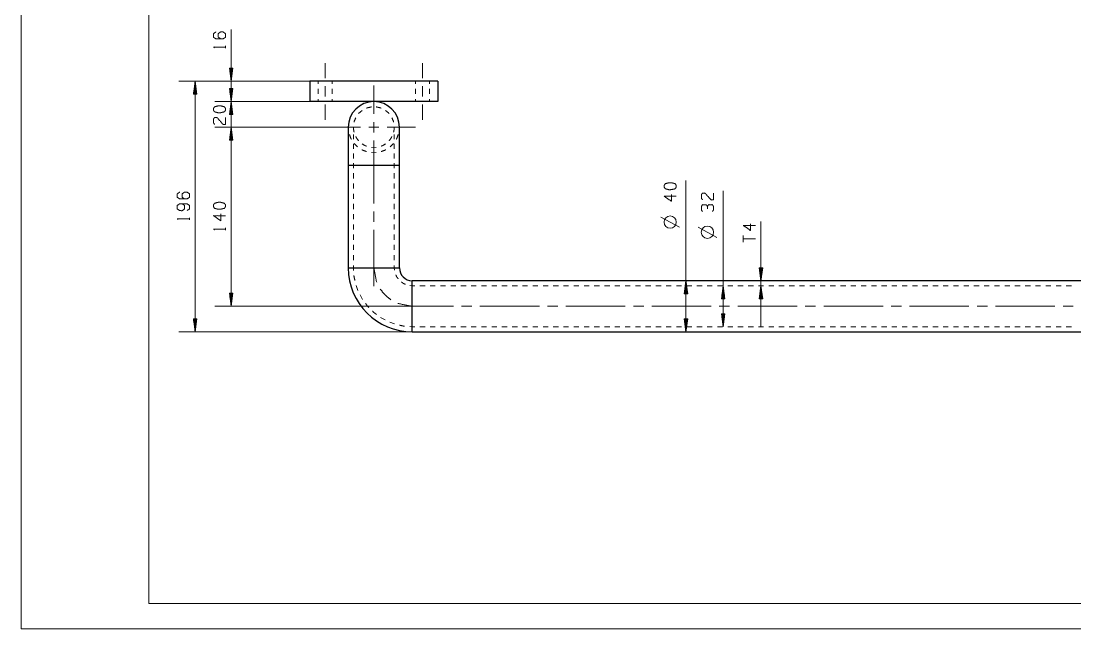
# Model space of a CAD drawing. Header units: millimetres. Extents: x 0 to 420, y 0 to 297.
# Drawn here: x 0 to 206, y 0 to 118.8 of the extents above; entities that cross this region are included whole.
import ezdxf

# ---------------------------------------------------------------- set-up
doc = ezdxf.new("R2010")
doc.units = ezdxf.units.MM
doc.layers.add('101', color=7, linetype='Continuous', true_color=0xffffff)

msp = doc.modelspace()

# ---------------------------------------------------------------- linework, layer by layer
at = {"layer": '101', "color": 133, "linetype": 'Continuous', "lineweight": 18}
for p, q in [((0, 297), (0, 0)), ((25, 292), (25, 5)), ((25, 5), (415, 5)), ((0, 0), (420, 0))]:
    msp.add_line(p, q, dxfattribs=at)
at = {"layer": '101', "color": 22, "linetype": 'Continuous', "lineweight": 18}
for p, q in [((41.07, 117.14), (41.07, 95.14)), ((40.74, 109.61), (40.74, 109.58)), ((40.74, 109.61), (41.07, 107.07)), ((41.41, 109.61), (40.74, 109.61)), ((40.74, 109.61), (40.74, 109.58)), ((40.79, 109.61), (40.79, 109.19)), ((40.84, 109.61), (40.84, 108.81)), ((40.89, 109.61), (40.89, 108.42)), ((40.94, 109.61), (40.94, 108.04)), ((41, 109.61), (41, 107.65)), ((41.05, 109.61), (41.05, 107.27)), ((41.07, 90.14), (41.07, 111.01)), ((41.07, 107.07), (41.41, 109.61)), ((41.1, 109.61), (41.1, 107.27)), ((41.15, 109.61), (41.15, 107.65)), ((41.2, 109.61), (41.2, 108.04)), ((41.25, 109.61), (41.25, 108.42)), ((41.3, 109.61), (41.3, 108.81)), ((41.35, 109.61), (41.35, 109.19)), ((41.4, 109.61), (41.4, 109.58)), ((41.4, 109.61), (41.4, 109.58)), ((56.47, 107.07), (30.84, 107.07)), ((34.01, 107.07), (33.68, 104.53)), ((33.78, 104.53), (33.78, 105.34)), ((33.83, 104.53), (33.83, 105.72)), ((33.88, 104.53), (33.88, 106.11)), ((33.94, 104.53), (33.94, 106.49)), ((33.99, 104.53), (33.99, 106.88)), ((34.01, 58.07), (34.01, 107.07)), ((34.35, 104.53), (34.01, 107.07)), ((34.04, 104.53), (34.04, 106.88)), ((34.09, 104.53), (34.09, 106.49)), ((34.14, 104.53), (34.14, 106.11)), ((34.19, 104.53), (34.19, 105.72)), ((34.24, 104.53), (34.24, 105.34)), ((56.47, 107.07), (37.9, 107.07)), ((40.74, 105.61), (41.07, 103.07)), ((40.74, 105.61), (40.74, 105.58)), ((41.41, 105.61), (40.74, 105.61)), ((40.74, 105.61), (40.74, 105.58)), ((40.79, 105.61), (40.79, 105.19)), ((40.84, 105.61), (40.84, 104.81)), ((40.89, 105.61), (40.89, 104.42)), ((40.94, 105.61), (40.94, 104.04)), ((41, 105.61), (41, 103.65)), ((41.05, 105.61), (41.05, 103.27)), ((41.07, 103.07), (41.41, 105.61)), ((41.1, 105.61), (41.1, 103.27)), ((41.15, 105.61), (41.15, 103.65)), ((41.2, 105.61), (41.2, 104.04)), ((41.25, 105.61), (41.25, 104.42)), ((41.3, 105.61), (41.3, 104.81)), ((41.35, 105.61), (41.35, 105.19)), ((41.4, 105.61), (41.4, 105.58)), ((41.4, 105.61), (41.4, 105.58)), ((33.68, 104.53), (33.68, 104.56)), ((33.68, 104.53), (33.68, 104.56)), ((33.68, 104.53), (34.35, 104.53)), ((33.73, 104.53), (33.73, 104.95)), ((34.29, 104.53), (34.29, 104.95)), ((34.34, 104.53), (34.34, 104.56)), ((34.34, 104.53), (34.34, 104.56)), ((56.47, 103.07), (37.9, 103.07)), ((56.47, 103.07), (37.9, 103.07)), ((41.07, 103.07), (40.74, 100.53)), ((41.41, 100.53), (41.07, 103.07)), ((40.84, 100.53), (40.84, 101.34)), ((40.89, 100.53), (40.89, 101.72)), ((40.94, 100.53), (40.94, 102.11)), ((41, 100.53), (41, 102.49)), ((41.05, 100.53), (41.05, 102.88)), ((41.1, 100.53), (41.1, 102.88)), ((41.15, 100.53), (41.15, 102.49)), ((41.2, 100.53), (41.2, 102.11)), ((41.25, 100.53), (41.25, 101.72)), ((41.3, 100.53), (41.3, 101.34)), ((40.74, 100.53), (40.74, 100.56)), ((40.74, 100.53), (40.74, 100.56)), ((40.74, 100.53), (41.41, 100.53)), ((40.79, 100.53), (40.79, 100.95)), ((41.35, 100.53), (41.35, 100.95)), ((41.4, 100.53), (41.4, 100.56)), ((41.4, 100.53), (41.4, 100.56)), ((60.79, 98.07), (37.9, 98.07)), ((60.79, 98.07), (37.9, 98.07)), ((41.07, 98.07), (40.74, 95.53)), ((41.07, 98.07), (40.74, 95.53)), ((40.94, 95.53), (40.94, 97.11)), ((40.94, 95.53), (40.94, 97.11)), ((41, 95.53), (41, 97.49)), ((41, 95.53), (41, 97.49)), ((41.05, 95.53), (41.05, 97.88)), ((41.05, 95.53), (41.05, 97.88)), ((41.41, 95.53), (41.07, 98.07)), ((41.07, 98.07), (41.07, 63.07)), ((41.41, 95.53), (41.07, 98.07)), ((41.1, 95.53), (41.1, 97.88)), ((41.1, 95.53), (41.1, 97.88)), ((41.15, 95.53), (41.15, 97.49)), ((41.15, 95.53), (41.15, 97.49)), ((41.2, 95.53), (41.2, 97.11)), ((41.2, 95.53), (41.2, 97.11)), ((40.74, 95.53), (40.74, 95.56)), ((40.74, 95.53), (40.74, 95.56)), ((40.74, 95.53), (40.74, 95.56)), ((40.74, 95.53), (40.74, 95.56)), ((40.74, 95.53), (41.41, 95.53)), ((40.74, 95.53), (41.41, 95.53)), ((40.79, 95.53), (40.79, 95.95)), ((40.79, 95.53), (40.79, 95.95)), ((40.84, 95.53), (40.84, 96.34)), ((40.84, 95.53), (40.84, 96.34)), ((40.89, 95.53), (40.89, 96.72)), ((40.89, 95.53), (40.89, 96.72)), ((41.25, 95.53), (41.25, 96.72)), ((41.25, 95.53), (41.25, 96.72)), ((41.3, 95.53), (41.3, 96.34)), ((41.3, 95.53), (41.3, 96.34)), ((41.35, 95.53), (41.35, 95.95)), ((41.35, 95.53), (41.35, 95.95)), ((41.4, 95.53), (41.4, 95.56)), ((41.4, 95.53), (41.4, 95.56)), ((41.4, 95.53), (41.4, 95.56)), ((41.4, 95.53), (41.4, 95.56)), ((129.99, 58.07), (129.99, 87.65)), ((137.26, 59.07), (137.26, 85.65)), ((144.65, 79.65), (144.65, 59.14)), ((144.32, 70.61), (144.32, 70.58)), ((144.32, 70.61), (144.32, 70.58)), ((144.99, 70.61), (144.32, 70.61)), ((144.32, 70.61), (144.65, 68.07)), ((144.37, 70.61), (144.37, 70.19)), ((144.42, 70.61), (144.42, 69.81)), ((144.48, 70.61), (144.48, 69.42)), ((144.53, 70.61), (144.53, 69.04)), ((144.58, 70.61), (144.58, 68.65)), ((144.63, 70.61), (144.63, 68.27)), ((144.65, 68.07), (144.99, 70.61)), ((144.68, 70.61), (144.68, 68.27)), ((144.73, 70.61), (144.73, 68.65)), ((144.78, 70.61), (144.78, 69.04)), ((144.83, 70.61), (144.83, 69.42)), ((144.88, 70.61), (144.88, 69.81)), ((144.93, 70.61), (144.93, 70.19)), ((144.98, 70.61), (144.98, 70.58)), ((144.98, 70.61), (144.98, 70.58)), ((129.99, 68.07), (129.65, 65.53)), ((130.32, 65.53), (129.99, 68.07)), ((129.71, 65.53), (129.71, 65.95)), ((129.76, 65.53), (129.76, 66.34)), ((129.81, 65.53), (129.81, 66.72)), ((129.86, 65.53), (129.86, 67.11)), ((129.91, 65.53), (129.91, 67.49)), ((129.96, 65.53), (129.96, 67.88)), ((130.01, 65.53), (130.01, 67.88)), ((130.06, 65.53), (130.06, 67.49)), ((130.11, 65.53), (130.11, 67.11)), ((130.16, 65.53), (130.16, 66.72)), ((130.22, 65.53), (130.22, 66.34)), ((130.27, 65.53), (130.27, 65.95)), ((137.26, 67.07), (136.92, 64.53)), ((137.13, 64.53), (137.13, 66.11)), ((137.18, 64.53), (137.18, 66.49)), ((137.23, 64.53), (137.23, 66.88)), ((137.59, 64.53), (137.26, 67.07)), ((137.28, 64.53), (137.28, 66.88)), ((137.33, 64.53), (137.33, 66.49)), ((137.38, 64.53), (137.38, 66.11)), ((144.65, 67.07), (144.32, 64.53)), ((144.53, 64.53), (144.53, 66.11)), ((144.58, 64.53), (144.58, 66.49)), ((144.63, 64.53), (144.63, 66.88)), ((144.99, 64.53), (144.65, 67.07)), ((144.68, 64.53), (144.68, 66.88)), ((144.73, 64.53), (144.73, 66.49)), ((144.78, 64.53), (144.78, 66.11)), ((40.74, 65.61), (40.74, 65.58)), ((40.74, 65.61), (40.74, 65.58)), ((40.74, 65.61), (41.07, 63.07)), ((41.41, 65.61), (40.74, 65.61)), ((40.79, 65.61), (40.79, 65.19)), ((40.84, 65.61), (40.84, 64.81)), ((40.89, 65.61), (40.89, 64.42)), ((40.94, 65.61), (40.94, 64.04)), ((41, 65.61), (41, 63.65)), ((41.05, 65.61), (41.05, 63.27)), ((41.07, 63.07), (41.41, 65.61)), ((41.1, 65.61), (41.1, 63.27)), ((41.15, 65.61), (41.15, 63.65)), ((41.2, 65.61), (41.2, 64.04)), ((41.25, 65.61), (41.25, 64.42)), ((41.3, 65.61), (41.3, 64.81)), ((41.35, 65.61), (41.35, 65.19)), ((41.4, 65.61), (41.4, 65.58)), ((41.4, 65.61), (41.4, 65.58)), ((129.65, 65.53), (130.32, 65.53)), ((129.66, 65.53), (129.66, 65.56)), ((129.66, 65.53), (129.66, 65.56)), ((130.32, 65.53), (130.32, 65.56)), ((130.32, 65.53), (130.32, 65.56)), ((136.92, 64.53), (137.59, 64.53)), ((136.93, 64.53), (136.93, 64.56)), ((136.93, 64.53), (136.93, 64.56)), ((136.98, 64.53), (136.98, 64.95)), ((137.03, 64.53), (137.03, 65.34)), ((137.08, 64.53), (137.08, 65.72)), ((137.43, 64.53), (137.43, 65.72)), ((137.49, 64.53), (137.49, 65.34)), ((137.54, 64.53), (137.54, 64.95)), ((137.59, 64.53), (137.59, 64.56)), ((137.59, 64.53), (137.59, 64.56)), ((144.32, 64.53), (144.32, 64.56)), ((144.32, 64.53), (144.32, 64.56)), ((144.32, 64.53), (144.99, 64.53)), ((144.37, 64.53), (144.37, 64.95)), ((144.42, 64.53), (144.42, 65.34)), ((144.48, 64.53), (144.48, 65.72)), ((144.83, 64.53), (144.83, 65.72)), ((144.88, 64.53), (144.88, 65.34)), ((144.93, 64.53), (144.93, 64.95)), ((144.98, 64.53), (144.98, 64.56)), ((144.98, 64.53), (144.98, 64.56)), ((72.92, 63.07), (37.9, 63.07)), ((34.35, 60.61), (33.68, 60.61)), ((33.68, 60.61), (34.01, 58.07)), ((33.68, 60.61), (33.68, 60.58)), ((33.68, 60.61), (33.68, 60.58)), ((33.73, 60.61), (33.73, 60.19)), ((33.78, 60.61), (33.78, 59.81)), ((33.83, 60.61), (33.83, 59.42)), ((33.88, 60.61), (33.88, 59.04)), ((33.94, 60.61), (33.94, 58.65)), ((33.99, 60.61), (33.99, 58.27)), ((34.01, 58.07), (34.35, 60.61)), ((34.04, 60.61), (34.04, 58.27)), ((34.09, 60.61), (34.09, 58.65)), ((34.14, 60.61), (34.14, 59.04)), ((34.19, 60.61), (34.19, 59.42)), ((34.24, 60.61), (34.24, 59.81)), ((34.29, 60.61), (34.29, 60.19)), ((34.34, 60.61), (34.34, 60.58)), ((34.34, 60.61), (34.34, 60.58)), ((129.65, 60.61), (129.99, 58.07)), ((130.32, 60.61), (129.65, 60.61)), ((129.66, 60.61), (129.66, 60.58)), ((129.66, 60.61), (129.66, 60.58)), ((129.71, 60.61), (129.71, 60.19)), ((129.76, 60.61), (129.76, 59.81)), ((129.81, 60.61), (129.81, 59.42)), ((129.86, 60.61), (129.86, 59.04)), ((129.91, 60.61), (129.91, 58.65)), ((129.96, 60.61), (129.96, 58.27)), ((129.99, 58.07), (130.32, 60.61)), ((130.01, 60.61), (130.01, 58.27)), ((130.06, 60.61), (130.06, 58.65)), ((130.11, 60.61), (130.11, 59.04)), ((130.16, 60.61), (130.16, 59.42)), ((130.22, 60.61), (130.22, 59.81)), ((130.27, 60.61), (130.27, 60.19)), ((130.32, 60.61), (130.32, 60.58)), ((130.32, 60.61), (130.32, 60.58)), ((137.59, 61.61), (136.92, 61.61)), ((136.92, 61.61), (137.26, 59.07)), ((136.93, 61.61), (136.93, 61.58)), ((136.93, 61.61), (136.93, 61.58)), ((136.98, 61.61), (136.98, 61.19)), ((137.03, 61.61), (137.03, 60.81)), ((137.08, 61.61), (137.08, 60.42)), ((137.13, 61.61), (137.13, 60.04)), ((137.18, 61.61), (137.18, 59.65)), ((137.23, 61.61), (137.23, 59.27)), ((137.26, 59.07), (137.59, 61.61)), ((137.28, 61.61), (137.28, 59.27)), ((137.33, 61.61), (137.33, 59.65)), ((137.38, 61.61), (137.38, 60.04)), ((137.43, 61.61), (137.43, 60.42)), ((137.49, 61.61), (137.49, 60.81)), ((137.54, 61.61), (137.54, 61.19)), ((137.59, 61.61), (137.59, 61.58)), ((137.59, 61.61), (137.59, 61.58)), ((76.47, 58.07), (30.84, 58.07))]:
    msp.add_line(p, q, dxfattribs=at)
at = {"layer": '101', "color": 72, "linetype": 'Continuous', "lineweight": 18}
for p, q in [((39.98, 113.54), (39.98, 113.96)), ((32.92, 79.95), (32.92, 80.38)), ((128.74, 78.5), (125.09, 80.5)), ((39.98, 77.95), (39.98, 78.38)), ((136.01, 76.5), (132.36, 78.5)), ((141.19, 76.93), (141.19, 75.59)), ((141.19, 76.26), (143.56, 76.26))]:
    msp.add_line(p, q, dxfattribs=at)
at = {"layer": '101', "color": 151, "linetype": 'Continuous', "lineweight": 18}
for p, q in [((59.47, 110.62), (59.47, 107.66)), ((78.47, 110.62), (78.47, 107.66)), ((59.47, 106.08), (59.47, 104.07)), ((68.97, 100.66), (68.97, 106.25)), ((78.47, 106.08), (78.47, 104.07)), ((59.47, 102.48), (59.47, 99.52)), ((78.47, 102.48), (78.47, 99.52)), ((68.97, 97.07), (68.97, 99.08)), ((66.37, 98.07), (60.79, 98.07)), ((67.96, 98.07), (69.97, 98.07)), ((71.56, 98.07), (77.14, 98.07)), ((68.97, 95.48), (68.97, 89.9)), ((68.97, 81.58), (68.97, 79.57)), ((88.13, 63.07), (86.12, 63.07)), ((101.33, 63.07), (89.71, 63.07)), ((104.92, 63.07), (102.92, 63.07)), ((118.13, 63.07), (106.51, 63.07)), ((121.72, 63.07), (119.72, 63.07)), ((134.93, 63.07), (123.31, 63.07)), ((138.52, 63.07), (136.51, 63.07)), ((151.73, 63.07), (140.11, 63.07)), ((155.32, 63.07), (153.31, 63.07)), ((168.52, 63.07), (156.91, 63.07)), ((172.12, 63.07), (170.11, 63.07)), ((185.32, 63.07), (173.71, 63.07)), ((188.92, 63.07), (186.91, 63.07)), ((202.12, 63.07), (190.5, 63.07)), ((205.71, 63.07), (203.71, 63.07))]:
    msp.add_line(p, q, dxfattribs=at)
at = {"layer": '101', "color": 163, "linetype": 'Continuous', "lineweight": 25}
for p, q in [((81.47, 107.07), (56.47, 107.07)), ((56.47, 107.07), (56.47, 103.07)), ((81.47, 107.07), (81.47, 103.07)), ((81.47, 103.07), (56.47, 103.07)), ((63.97, 90.57), (63.97, 70.57)), ((73.97, 70.57), (73.97, 90.57)), ((248.97, 68.07), (76.47, 68.07)), ((76.47, 58.07), (248.97, 58.07))]:
    msp.add_line(p, q, dxfattribs=at)
at = {"layer": '101', "color": 53, "linetype": 'Continuous', "lineweight": 18}
for p, q in [((58.09, 107.07), (58.09, 106.57)), ((58.09, 105.57), (58.09, 104.57)), ((60.84, 106.57), (60.84, 107.07)), ((60.84, 104.57), (60.84, 105.57)), ((77.09, 107.07), (77.09, 106.57)), ((77.09, 105.57), (77.09, 104.57)), ((79.84, 106.57), (79.84, 107.07)), ((79.84, 104.57), (79.84, 105.57)), ((58.09, 103.57), (58.09, 103.07)), ((60.84, 103.07), (60.84, 103.57)), ((77.09, 103.57), (77.09, 103.07)), ((79.84, 103.07), (79.84, 103.57)), ((63.97, 98.07), (64.02, 97.59)), ((73.91, 97.59), (73.97, 98.07)), ((65.11, 94.91), (65.8, 94.21)), ((72.13, 94.21), (72.83, 94.91)), ((64.97, 92.92), (64.97, 91.98)), ((68.48, 93.13), (68.97, 93.07)), ((68.49, 94.13), (68.97, 94.07)), ((68.97, 94.07), (69.44, 94.13)), ((68.97, 93.07), (69.45, 93.13)), ((72.97, 91.98), (72.97, 92.92)), ((64.97, 91.04), (64.97, 90.57)), ((72.97, 90.57), (72.97, 91.04)), ((64.97, 90.57), (64.97, 90.07)), ((64.97, 89.07), (64.97, 88.07)), ((72.97, 90.07), (72.97, 90.57)), ((72.97, 88.07), (72.97, 89.07)), ((64.97, 87.07), (64.97, 86.07)), ((72.97, 86.07), (72.97, 87.07)), ((64.97, 85.07), (64.97, 84.07)), ((72.97, 84.07), (72.97, 85.07)), ((64.97, 83.07), (64.97, 82.07)), ((72.97, 82.07), (72.97, 83.07)), ((64.97, 81.07), (64.97, 80.07)), ((72.97, 80.07), (72.97, 81.07)), ((64.97, 79.07), (64.97, 78.07)), ((72.97, 78.07), (72.97, 79.07)), ((64.97, 77.07), (64.97, 76.07)), ((72.97, 76.07), (72.97, 77.07)), ((64.97, 75.07), (64.97, 74.07)), ((72.97, 74.07), (72.97, 75.07)), ((64.97, 73.07), (64.97, 72.07)), ((72.97, 72.07), (72.97, 73.07)), ((64.97, 71.07), (64.97, 70.57)), ((64.97, 70.57), (65, 70.07)), ((72.97, 70.57), (72.97, 71.07)), ((73.03, 70.12), (72.97, 70.57)), ((65.51, 67.12), (65.86, 66.18)), ((76.47, 67.07), (76.01, 67.13)), ((76.97, 67.07), (76.47, 67.07)), ((78.97, 67.07), (77.97, 67.07)), ((80.98, 67.07), (79.98, 67.07)), ((82.98, 67.07), (81.98, 67.07)), ((84.99, 67.07), (83.99, 67.07)), ((87, 67.07), (85.99, 67.07)), ((89, 67.07), (88, 67.07)), ((91.01, 67.07), (90, 67.07)), ((93.01, 67.07), (92.01, 67.07)), ((95.02, 67.07), (94.02, 67.07)), ((97.03, 67.07), (96.02, 67.07)), ((99.03, 67.07), (98.03, 67.07)), ((101.04, 67.07), (100.03, 67.07)), ((103.04, 67.07), (102.04, 67.07)), ((105.05, 67.07), (104.05, 67.07)), ((107.05, 67.07), (106.05, 67.07)), ((109.06, 67.07), (108.06, 67.07)), ((111.07, 67.07), (110.06, 67.07)), ((113.07, 67.07), (112.07, 67.07)), ((115.08, 67.07), (114.07, 67.07)), ((117.08, 67.07), (116.08, 67.07)), ((119.09, 67.07), (118.09, 67.07)), ((121.09, 67.07), (120.09, 67.07)), ((123.1, 67.07), (122.1, 67.07)), ((125.11, 67.07), (124.1, 67.07)), ((127.11, 67.07), (126.11, 67.07)), ((129.12, 67.07), (128.12, 67.07)), ((131.12, 67.07), (130.12, 67.07)), ((133.13, 67.07), (132.13, 67.07)), ((135.14, 67.07), (134.13, 67.07)), ((137.14, 67.07), (136.14, 67.07)), ((139.15, 67.07), (138.14, 67.07)), ((141.15, 67.07), (140.15, 67.07)), ((143.16, 67.07), (142.16, 67.07)), ((145.16, 67.07), (144.16, 67.07)), ((147.17, 67.07), (146.17, 67.07)), ((149.18, 67.07), (148.17, 67.07)), ((151.18, 67.07), (150.18, 67.07)), ((153.19, 67.07), (152.19, 67.07)), ((155.19, 67.07), (154.19, 67.07)), ((157.2, 67.07), (156.2, 67.07)), ((159.21, 67.07), (158.2, 67.07)), ((161.21, 67.07), (160.21, 67.07)), ((163.22, 67.07), (162.21, 67.07)), ((165.22, 67.07), (164.22, 67.07)), ((167.23, 67.07), (166.23, 67.07)), ((169.23, 67.07), (168.23, 67.07)), ((171.24, 67.07), (170.24, 67.07)), ((173.25, 67.07), (172.24, 67.07)), ((175.25, 67.07), (174.25, 67.07)), ((177.26, 67.07), (176.25, 67.07)), ((179.26, 67.07), (178.26, 67.07)), ((181.27, 67.07), (180.27, 67.07)), ((183.28, 67.07), (182.27, 67.07)), ((185.28, 67.07), (184.28, 67.07)), ((187.29, 67.07), (186.28, 67.07)), ((189.29, 67.07), (188.29, 67.07)), ((191.3, 67.07), (190.3, 67.07)), ((193.3, 67.07), (192.3, 67.07)), ((195.31, 67.07), (194.31, 67.07)), ((197.32, 67.07), (196.31, 67.07)), ((199.32, 67.07), (198.32, 67.07)), ((201.33, 67.07), (200.32, 67.07)), ((203.33, 67.07), (202.33, 67.07)), ((205.34, 67.07), (204.34, 67.07)), ((66.29, 65.28), (66.77, 64.4)), ((70.29, 60.88), (71.17, 60.4)), ((72.07, 59.97), (73.01, 59.62)), ((75.97, 59.11), (76.47, 59.07)), ((76.47, 59.07), (76.97, 59.07)), ((77.97, 59.07), (78.97, 59.07)), ((79.98, 59.07), (80.98, 59.07)), ((81.98, 59.07), (82.98, 59.07)), ((83.99, 59.07), (84.99, 59.07)), ((85.99, 59.07), (87, 59.07)), ((88, 59.07), (89, 59.07)), ((90, 59.07), (91.01, 59.07)), ((92.01, 59.07), (93.01, 59.07)), ((94.02, 59.07), (95.02, 59.07)), ((96.02, 59.07), (97.03, 59.07)), ((98.03, 59.07), (99.03, 59.07)), ((100.03, 59.07), (101.04, 59.07)), ((102.04, 59.07), (103.04, 59.07)), ((104.05, 59.07), (105.05, 59.07)), ((106.05, 59.07), (107.05, 59.07)), ((108.06, 59.07), (109.06, 59.07)), ((110.06, 59.07), (111.07, 59.07)), ((112.07, 59.07), (113.07, 59.07)), ((114.07, 59.07), (115.08, 59.07)), ((116.08, 59.07), (117.08, 59.07)), ((118.09, 59.07), (119.09, 59.07)), ((120.09, 59.07), (121.09, 59.07)), ((122.1, 59.07), (123.1, 59.07)), ((124.1, 59.07), (125.11, 59.07)), ((126.11, 59.07), (127.11, 59.07)), ((128.12, 59.07), (129.12, 59.07)), ((130.12, 59.07), (131.12, 59.07)), ((132.13, 59.07), (133.13, 59.07)), ((134.13, 59.07), (135.14, 59.07)), ((136.14, 59.07), (137.14, 59.07)), ((138.14, 59.07), (139.15, 59.07)), ((140.15, 59.07), (141.15, 59.07)), ((142.16, 59.07), (143.16, 59.07)), ((144.16, 59.07), (145.16, 59.07)), ((146.17, 59.07), (147.17, 59.07)), ((148.17, 59.07), (149.18, 59.07)), ((150.18, 59.07), (151.18, 59.07)), ((152.19, 59.07), (153.19, 59.07)), ((154.19, 59.07), (155.19, 59.07)), ((156.2, 59.07), (157.2, 59.07)), ((158.2, 59.07), (159.21, 59.07)), ((160.21, 59.07), (161.21, 59.07)), ((162.21, 59.07), (163.22, 59.07)), ((164.22, 59.07), (165.22, 59.07)), ((166.23, 59.07), (167.23, 59.07)), ((168.23, 59.07), (169.23, 59.07)), ((170.24, 59.07), (171.24, 59.07)), ((172.24, 59.07), (173.25, 59.07)), ((174.25, 59.07), (175.25, 59.07)), ((176.25, 59.07), (177.26, 59.07)), ((178.26, 59.07), (179.26, 59.07)), ((180.27, 59.07), (181.27, 59.07)), ((182.27, 59.07), (183.28, 59.07)), ((184.28, 59.07), (185.28, 59.07)), ((186.28, 59.07), (187.29, 59.07)), ((188.29, 59.07), (189.29, 59.07)), ((190.3, 59.07), (191.3, 59.07)), ((192.3, 59.07), (193.3, 59.07)), ((194.31, 59.07), (195.31, 59.07)), ((196.31, 59.07), (197.32, 59.07)), ((198.32, 59.07), (199.32, 59.07)), ((200.32, 59.07), (201.33, 59.07)), ((202.33, 59.07), (203.33, 59.07)), ((204.34, 59.07), (205.34, 59.07))]:
    msp.add_line(p, q, dxfattribs=at)
at = {"layer": '101', "color": 72, "linetype": 'Continuous', "lineweight": 18}
for centre in [(126.9, 79.54), (134.17, 77.53)]:
    msp.add_circle(centre, 1.2, dxfattribs=at)
at = {"layer": '101', "color": 163, "linetype": 'Continuous', "lineweight": 25}
for centre, radius, start, end in [((68.97, 98.07), 5, 0, 180), ((76.47, 70.57), 12.5, 180, 270), ((76.47, 70.57), 2.5, 180, 270)]:
    msp.add_arc(centre, radius, start, end, dxfattribs=at)
at = {"layer": '101', "color": 72, "linetype": 'Continuous', "lineweight": 18}
for points, knots in [([(39.03, 115.35), (38.55, 115.67), (38.55, 116.36), (39.03, 116.7), (39.5, 116.7), (39.98, 116.36), (39.98, 115.67), (39.5, 115.35), (38.08, 115.35), (37.6, 115.67), (37.6, 116.36), (38.08, 116.7)], [0, 0, 0.076963, 0.169761, 0.248073, 0.312018, 0.390331, 0.483128, 0.560092, 0.751927, 0.82889, 0.921688, 1, 1]), ([(37.8, 113.61), (37.6, 113.75), (39.98, 113.75)], [0, 0, 0.09349, 1, 1]), ([(39.98, 101.74), (39.73, 102.07), (39.03, 102.25), (38.55, 102.25), (37.83, 102.07), (37.6, 101.74), (37.6, 101.4), (37.83, 101.07), (38.55, 100.89), (39.03, 100.91), (39.73, 101.07), (39.98, 101.4), (39.98, 101.74)], [0, 0, 0.067526, 0.183972, 0.260584, 0.380943, 0.446141, 0.500306, 0.565504, 0.685863, 0.762528, 0.87831, 0.945835, 1, 1]), ([(37.83, 98.63), (37.6, 98.95), (37.6, 99.64), (37.83, 99.98), (38.3, 99.98), (39.5, 98.61), (39.98, 98.63), (39.98, 99.98)], [0, 0, 0.069693, 0.192977, 0.265274, 0.350227, 0.67474, 0.759752, 1, 1]), ([(128.1, 86.7), (127.85, 87.04), (127.15, 87.21), (126.68, 87.21), (125.95, 87.04), (125.73, 86.7), (125.73, 86.37), (125.95, 86.03), (126.68, 85.85), (127.15, 85.87), (127.85, 86.03), (128.1, 86.37), (128.1, 86.7)], [0, 0, 0.067525, 0.18397, 0.260584, 0.380943, 0.44614, 0.500306, 0.565503, 0.685862, 0.762529, 0.878309, 0.945835, 1, 1]), ([(31.97, 84.05), (31.49, 84.36), (31.49, 85.05), (31.97, 85.39), (32.44, 85.39), (32.92, 85.05), (32.92, 84.36), (32.44, 84.05), (31.02, 84.05), (30.54, 84.36), (30.54, 85.05), (31.02, 85.39)], [0, 0, 0.076963, 0.169761, 0.248073, 0.312018, 0.39033, 0.483128, 0.560091, 0.751926, 0.828889, 0.921687, 1, 1]), ([(127.15, 84.94), (127.15, 83.59), (125.73, 84.6), (128.1, 84.6)], [0, 0, 0.245869, 0.565295, 1, 1]), ([(133.22, 83.87), (133, 84.19), (133, 84.88), (133.22, 85.21), (133.7, 85.21), (134.9, 83.85), (135.37, 83.87), (135.37, 85.21)], [0, 0, 0.069692, 0.192978, 0.265274, 0.350227, 0.67474, 0.759752, 1, 1]), ([(32.44, 81.77), (32.92, 82.09), (32.92, 82.78), (32.44, 83.11), (31.02, 83.11), (30.54, 82.78), (30.54, 82.09), (31.02, 81.77), (31.49, 81.75), (31.97, 82.09), (31.97, 82.78), (31.49, 83.11)], [0, 0, 0.076856, 0.169525, 0.247728, 0.439296, 0.5175, 0.610168, 0.687025, 0.750925, 0.829128, 0.921797, 1, 1]), ([(39.98, 82.88), (39.73, 83.21), (39.03, 83.39), (38.55, 83.39), (37.83, 83.21), (37.6, 82.88), (37.6, 82.54), (37.83, 82.21), (38.55, 82.03), (39.03, 82.05), (39.73, 82.21), (39.98, 82.54), (39.98, 82.88)], [0, 0, 0.067526, 0.183972, 0.260584, 0.380943, 0.446141, 0.500306, 0.565504, 0.685863, 0.762529, 0.87831, 0.945835, 1, 1]), ([(134.17, 82.6), (133.95, 82.93), (133.22, 82.93), (133, 82.6), (133, 81.91), (133.22, 81.57)], [0, 0, 0.153874, 0.429852, 0.583727, 0.846126, 1, 1]), ([(135.15, 81.59), (135.37, 81.91), (135.37, 82.6), (135.15, 82.93), (134.42, 82.93), (134.17, 82.6), (134.17, 82.09)], [0, 0, 0.124119, 0.343688, 0.472446, 0.703377, 0.836732, 1, 1]), ([(39.03, 81.11), (39.03, 79.77), (37.6, 80.78), (39.98, 80.78)], [0, 0, 0.24587, 0.565295, 1, 1]), ([(30.74, 80.02), (30.54, 80.17), (32.92, 80.17)], [0, 0, 0.093489, 1, 1]), ([(142.61, 79.21), (142.61, 77.87), (141.19, 78.88), (143.56, 78.88)], [0, 0, 0.245869, 0.565295, 1, 1]), ([(37.8, 78.02), (37.6, 78.17), (39.98, 78.17)], [0, 0, 0.093489, 1, 1])]:
    msp.add_open_spline(points, degree=1, knots=knots, dxfattribs=at)
at = {"layer": '101', "color": 53, "linetype": 'Continuous', "lineweight": 18}
for points, knots in [([(66.7, 101.36), (66.06, 100.82), (65.98, 100.72)], [0, 0, 0.870372, 1, 1]), ([(68.48, 102.04), (67.6, 101.83), (67.55, 101.81)], [0, 0, 0.944446, 1, 1]), ([(70.38, 101.81), (70.33, 101.83), (69.45, 102.04)], [0, 0, 0.055554, 1, 1]), ([(71.95, 100.72), (71.88, 100.82), (71.23, 101.36)], [0, 0, 0.129628, 1, 1]), ([(65.44, 99.93), (65.13, 99.22), (65.1, 99.03)], [0, 0, 0.796291, 1, 1]), ([(72.83, 99.03), (72.8, 99.22), (72.49, 99.93)], [0, 0, 0.20371, 1, 1]), ([(64.97, 98.07), (64.97, 97.96), (64.97, 97.6)], [0, 0, 0.243066, 1, 1]), ([(64.99, 98.07), (65.03, 97.38), (65.1, 97.12)], [0, 0, 0.722226, 1, 1]), ([(72.83, 97.12), (72.9, 97.38), (72.95, 98.07)], [0, 0, 0.277773, 1, 1]), ([(72.97, 97.6), (72.97, 97.62), (72.97, 98.07)], [0, 0, 0.03508, 1, 1]), ([(64.21, 96.63), (64.46, 95.9), (64.57, 95.73)], [0, 0, 0.785713, 1, 1]), ([(65.44, 96.23), (65.76, 95.68), (65.99, 95.44)], [0, 0, 0.648144, 1, 1]), ([(66.71, 94.8), (67.17, 94.5), (67.56, 94.36)], [0, 0, 0.574074, 1, 1]), ([(70.37, 94.36), (70.76, 94.5), (71.22, 94.8)], [0, 0, 0.425922, 1, 1]), ([(71.94, 95.44), (72.17, 95.68), (72.49, 96.23)], [0, 0, 0.351856, 1, 1]), ([(73.36, 95.73), (73.47, 95.9), (73.72, 96.63)], [0, 0, 0.214285, 1, 1]), ([(66.62, 93.68), (66.8, 93.57), (67.52, 93.31)], [0, 0, 0.214283, 1, 1]), ([(70.41, 93.31), (71.13, 93.57), (71.31, 93.68)], [0, 0, 0.785713, 1, 1]), ([(65.07, 69.07), (65.08, 68.94), (65.27, 68.09)], [0, 0, 0.136364, 1, 1]), ([(73.71, 68.46), (73.43, 68.82), (73.26, 69.24)], [0, 0, 0.5, 1, 1]), ([(75.14, 67.37), (74.72, 67.54), (74.35, 67.82)], [0, 0, 0.500002, 1, 1]), ([(67.36, 63.59), (67.77, 63.04), (68, 62.82)], [0, 0, 0.681817, 1, 1]), ([(68.71, 62.11), (68.93, 61.88), (69.48, 61.47)], [0, 0, 0.318181, 1, 1]), ([(73.98, 59.37), (74.83, 59.19), (74.97, 59.18)], [0, 0, 0.863637, 1, 1])]:
    msp.add_open_spline(points, degree=1, knots=knots, dxfattribs=at)
at = {"layer": '101', "color": 163, "linetype": 'Continuous', "lineweight": 25}
for points, knots in [([(63.97, 98.07), (63.97, 97.96), (63.97, 97.07), (63.97, 95.39), (63.97, 93.14), (63.97, 90.57)], [0, 0, 0.015191, 0.133974, 0.357212, 0.65798, 1, 1]), ([(73.97, 90.57), (73.97, 91.88), (73.97, 94.32), (73.97, 96.32), (73.97, 97.62), (73.97, 98.07)], [0, 0, 0.173648, 0.499999, 0.766045, 0.939693, 1, 1]), ([(73.97, 90.57), (73.53, 90.57), (72.31, 90.57), (70.51, 90.57), (68.44, 90.57), (66.47, 90.57), (64.92, 90.57), (64.07, 90.57), (63.97, 90.57)], [0, 0, 0.043227, 0.165435, 0.345491, 0.552264, 0.75, 0.904508, 0.989074, 1, 1]), ([(63.97, 70.57), (64.4, 70.57), (65.62, 70.57), (67.42, 70.57), (69.49, 70.57), (71.47, 70.57), (73.01, 70.57), (73.86, 70.57), (73.97, 70.57)], [0, 0, 0.043227, 0.165435, 0.345491, 0.552264, 0.75, 0.904508, 0.989074, 1, 1]), ([(76.47, 58.07), (76.47, 58.5), (76.47, 59.73), (76.47, 61.53), (76.47, 63.6), (76.47, 65.57), (76.47, 67.12), (76.47, 67.96), (76.47, 68.07)], [0, 0, 0.043227, 0.165434, 0.345492, 0.552264, 0.75, 0.904509, 0.989074, 1, 1])]:
    msp.add_open_spline(points, degree=1, knots=knots, dxfattribs=at)
at = {"layer": '101', "color": 53, "linetype": 'Continuous', "lineweight": 18}
for points in [[(64.97, 96.67), (64.97, 95.73)], [(64.97, 94.79), (64.97, 93.85)], [(72.97, 95.73), (72.97, 96.67)], [(72.97, 93.85), (72.97, 94.79)]]:
    msp.add_open_spline(points, degree=1, dxfattribs=at)
at = {"layer": '101', "color": 151, "linetype": 'Continuous', "lineweight": 18}
for points, knots in [([(68.97, 94.12), (68.97, 92.54), (68.97, 83.16)], [0, 0, 0.144856, 1, 1]), ([(68.97, 77.98), (68.97, 70.2), (68.97, 67.02)], [0, 0, 0.710289, 1, 1]), ([(68.97, 75.57), (68.97, 70.57), (69.52, 67.75)], [0, 0, 0.635086, 1, 1]), ([(70.21, 66.43), (71.16, 65.27), (72.32, 64.32)], [0, 0, 0.500001, 1, 1]), ([(84.53, 63.07), (74.5, 63.07), (72.92, 63.07)], [0, 0, 0.863344, 1, 1]), ([(73.65, 63.62), (76.47, 63.07), (81.47, 63.07)], [0, 0, 0.364914, 1, 1])]:
    msp.add_open_spline(points, degree=1, knots=knots, dxfattribs=at)

doc.saveas('drawing.dxf')
